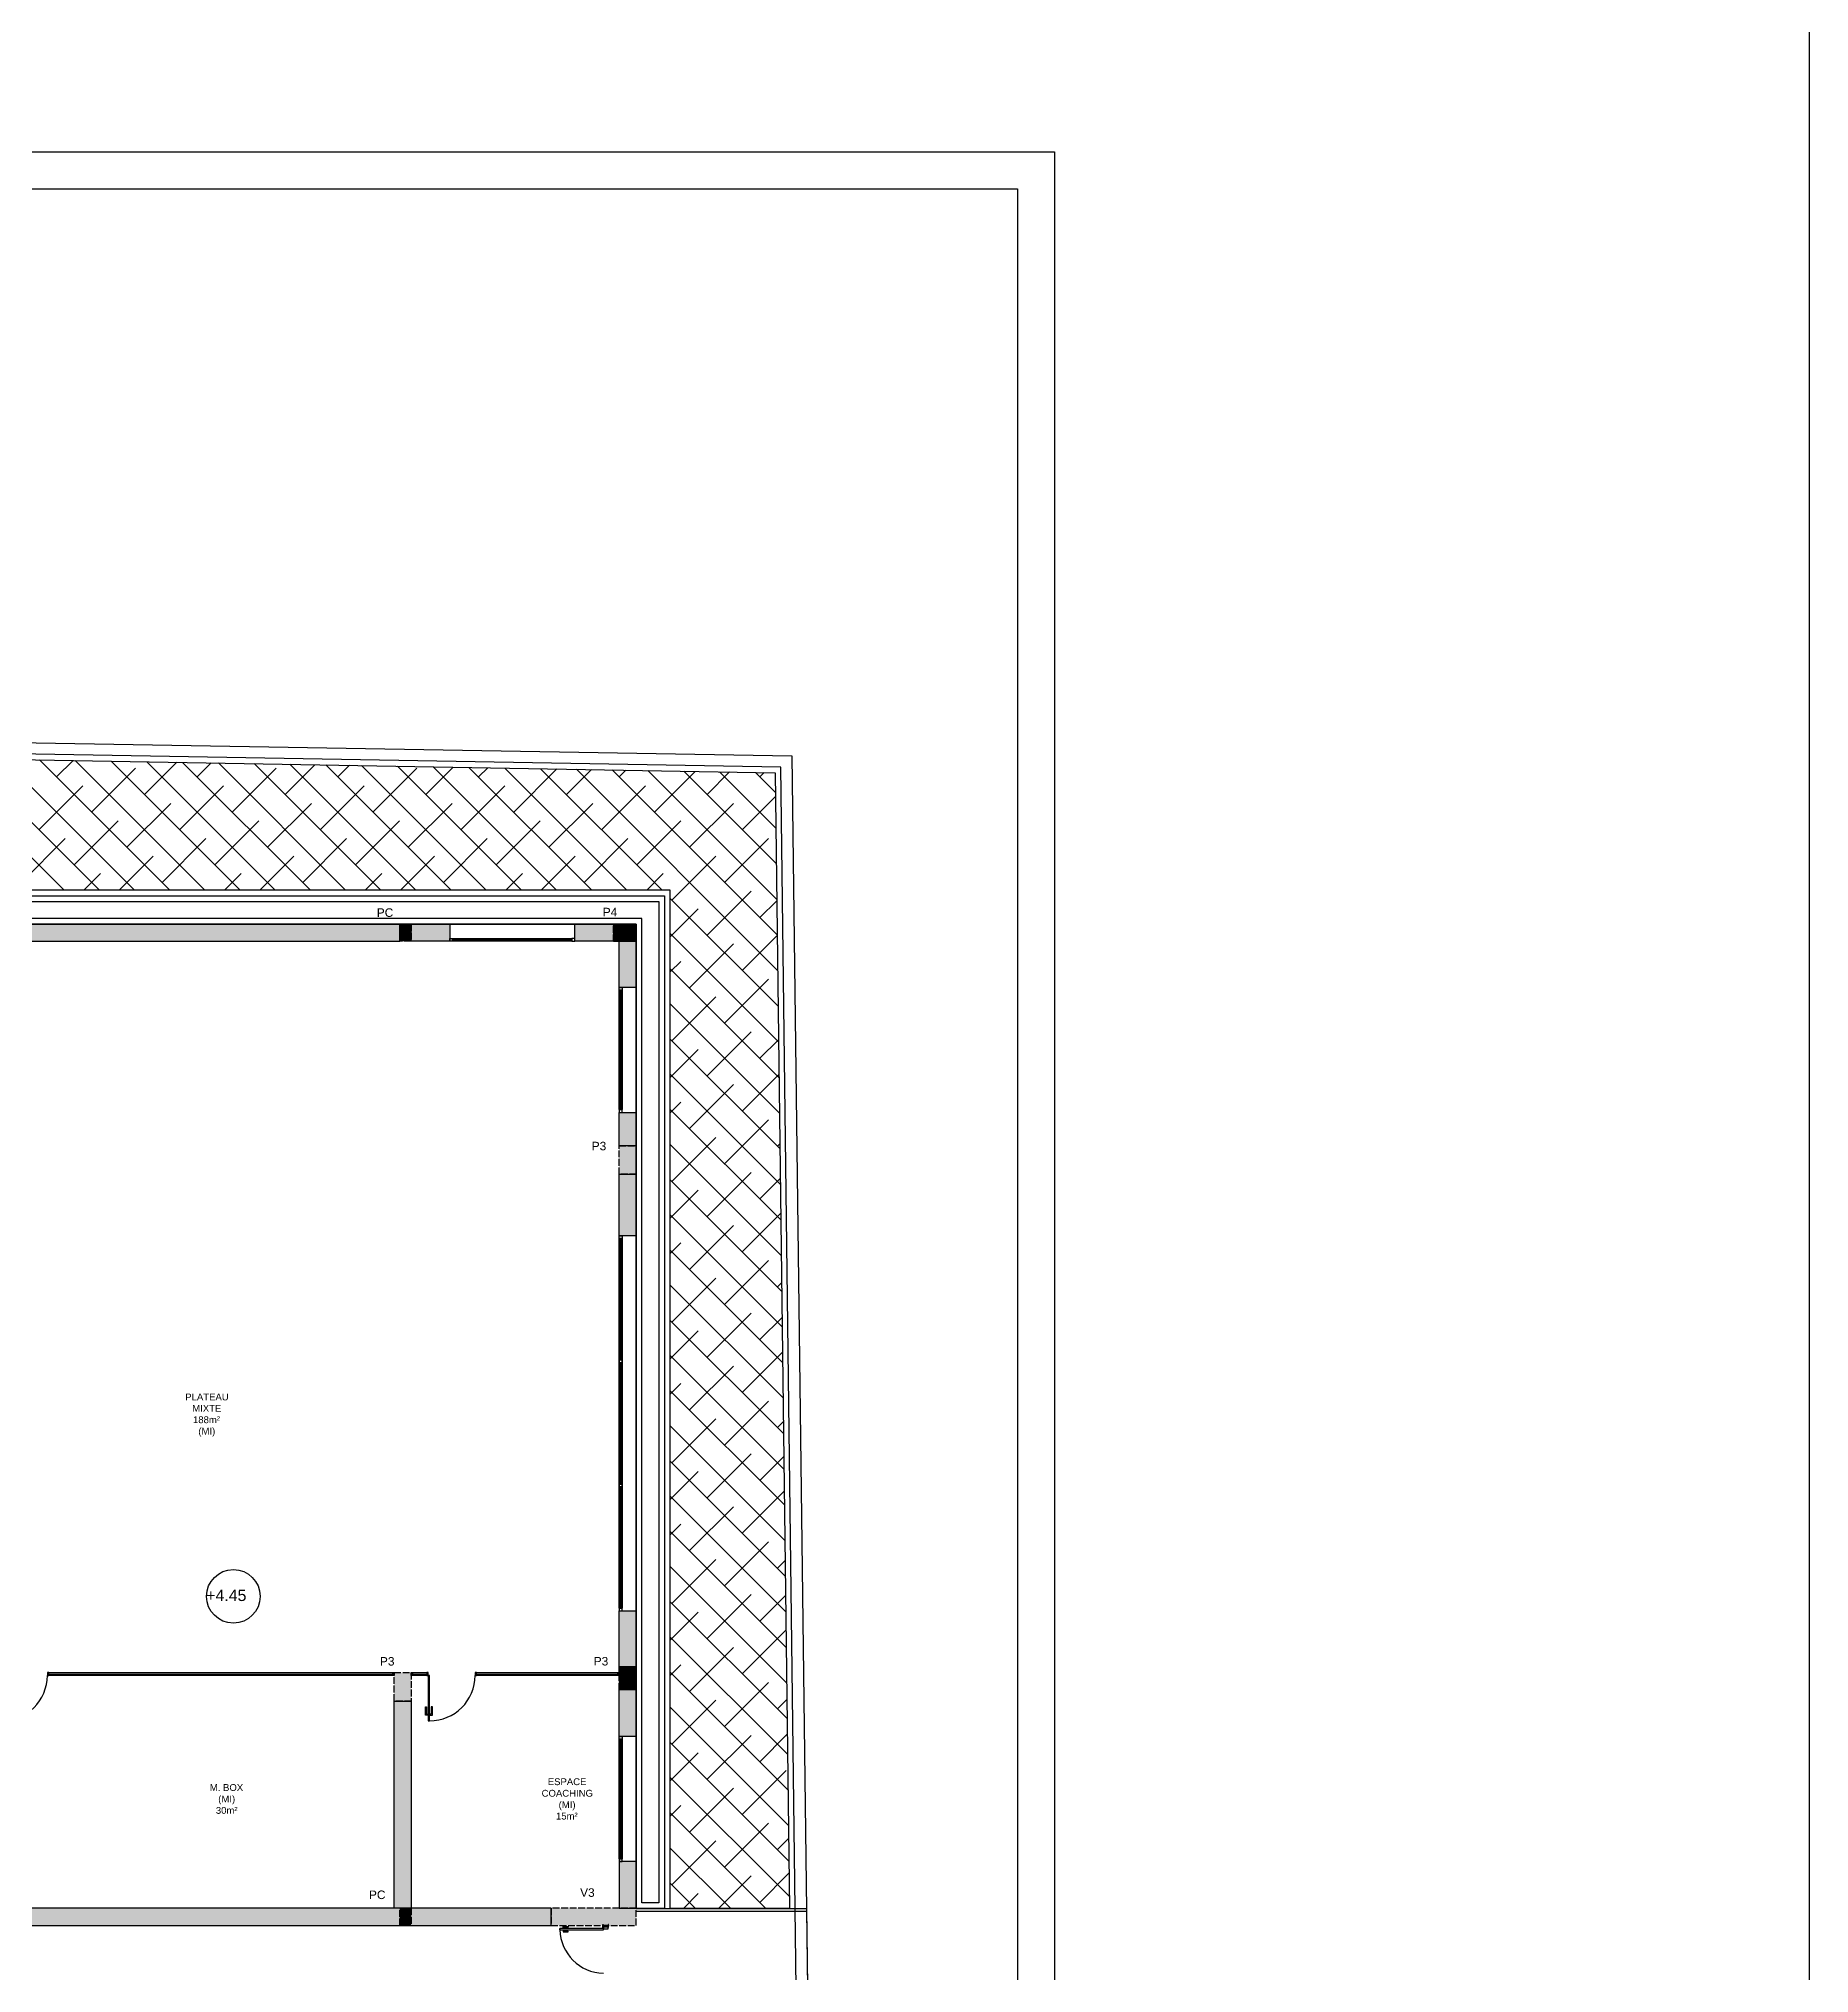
# Model space of a CAD drawing. Header units: millimetres. Extents: x 61345 to 69644, y 9491 to 29385.
# Drawn here: x 66529 to 69644, y 16557 to 19960 of the extents above; entities that cross this region are included whole.
import ezdxf

# ---------------------------------------------------------------- set-up
doc = ezdxf.new("R2010")
doc.units = ezdxf.units.MM
doc.linetypes.add('ACAD_ISO02W100', pattern=[15, 12, -3])
doc.linetypes.add('DASHED2', pattern=[0.375, 0.25, -0.125])
doc.layers.add('Plan Archi', color=8, linetype='Continuous')
doc.styles.add('ARIAL', font='arial.ttf')
doc.styles.get("Standard").update_dxf_attribs({"font": 'arial.ttf'})

msp = doc.modelspace()

# ---------------------------------------------------------------- hatches: boundary and pattern name
at = {"layer": 'Plan Archi'}
h = msp.add_hatch(color=256, dxfattribs=at)
h.dxf.hatch_style = 1
h.paths.add_polyline_path([(66431.6, 18402.3), (66431.6, 18372.3), (67164.1, 18372.3), (67164.1, 18402.3)])
at = {"layer": 'Plan Archi', "linetype": 'ACAD_ISO02W100'}
for points in [[(67164.1, 18402.3), (67184.1, 18402.3), (67184.1, 18372.3), (67164.1, 18372.3)], [(67540.1, 18402.3), (67580.1, 18402.3), (67580.1, 18372.3), (67540.1, 18372.3)], [(67580.1, 18012.4), (67580.1, 17962.4), (67550.1, 17962.4), (67550.1, 18012.4)], [(67184.2, 17085.8), (67184.2, 17035.8), (67154.2, 17035.8), (67154.2, 17085.8)], [(67580.1, 17095.8), (67580.1, 17055.8), (67550.1, 17055.8), (67550.1, 17095.8)], [(67164.1, 16670.9), (67184.1, 16670.9), (67184.1, 16641.1), (67164.1, 16641.1)]]:
    msp.add_hatch(color=256, dxfattribs=at).paths.add_polyline_path(points)
at = {"layer": 'Plan Archi'}
h = msp.add_hatch(color=256, dxfattribs=at)
h.dxf.hatch_style = 1
h.paths.add_polyline_path([(67184.1, 18372.3), (67184.1, 18402.3), (67252.1, 18402.3), (67252.1, 18372.3)])
h = msp.add_hatch(color=256, dxfattribs=at)
h.dxf.hatch_style = 1
h.paths.add_polyline_path([(67472.1, 18372.3), (67472.1, 18402.3), (67540.1, 18402.3), (67540.1, 18372.3)])
at = {"layer": 'Plan Archi', "linetype": 'ACAD_ISO02W100'}
h = msp.add_hatch(color=256, dxfattribs=at)
h.dxf.hatch_style = 1
h.paths.add_polyline_path([(67580.1, 18402.3), (67540.1, 18402.3), (67540.1, 18372.3), (67580.1, 18372.3)])
at = {"layer": 'Plan Archi'}
h = msp.add_hatch(color=256, dxfattribs=at)
h.dxf.hatch_style = 1
h.paths.add_polyline_path([(67550.1, 18291.2), (67550.1, 18372.3), (67580.1, 18372.3), (67580.1, 18291.2)])
h = msp.add_hatch(color=256, dxfattribs=at)
h.dxf.hatch_style = 1
h.paths.add_polyline_path([(67550.1, 18012.4), (67550.1, 18071.2), (67580.1, 18071.2), (67580.1, 18012.4)])
h = msp.add_hatch(color=256, dxfattribs=at)
h.dxf.hatch_style = 1
h.paths.add_polyline_path([(67550.1, 17854.2), (67550.1, 17962.4), (67580.1, 17962.4), (67580.1, 17854.2)])
h = msp.add_hatch(color=256, dxfattribs=at)
h.dxf.hatch_style = 1
h.paths.add_polyline_path([(67550.1, 17095.8), (67550.1, 17194.2), (67580.1, 17194.2), (67580.1, 17095.8)])
h = msp.add_hatch(color=256, dxfattribs=at)
h.dxf.hatch_style = 1
h.paths.add_polyline_path([(67550.1, 16973.4), (67550.1, 17055.8), (67580.1, 17055.8), (67580.1, 16973.4)])
h = msp.add_hatch(color=256, dxfattribs=at)
h.dxf.hatch_style = 1
h.paths.add_polyline_path([(67154.2, 17035.8), (67184.2, 17035.8), (67184.2, 16671.1), (67154.2, 16671.1)])
h = msp.add_hatch(color=256, dxfattribs=at)
h.dxf.hatch_style = 1
h.paths.add_polyline_path([(67550.1, 16753.4), (67550.1, 16671.1), (67580.1, 16671.1), (67580.1, 16753.4)])
h = msp.add_hatch(color=256, dxfattribs=at)
h.dxf.hatch_style = 1
h.paths.add_polyline_path([(67430.3, 16671.1), (66431.6, 16671.1), (66431.6, 16641.1), (67430.3, 16641.1)])
at = {"layer": 'Plan Archi', "linetype": 'ACAD_ISO02W100'}
h = msp.add_hatch(color=256, dxfattribs=at)
h.dxf.hatch_style = 1
h.paths.add_polyline_path([(67580.1, 16671.1), (67430.3, 16671.1), (67430.3, 16641.1), (67580.1, 16641.1)])

# ---------------------------------------------------------------- linework, layer by layer
at = {"color": 3, "linetype": 'ByBlock'}
msp.add_lwpolyline([(69644, 9491.3), (61345, 9491.3), (61345, 29385.2), (69644, 29385.2)], close=True, dxfattribs=at)
msp.add_lwpolyline([(68315.8, 19761.3), (68315.8, 15770.3), (62725.8, 15770.3), (62725.8, 19761.3)], close=True)
msp.add_lwpolyline([(62790.8, 16151.3), (62790.8, 19696.3), (68250.8, 19696.3), (68250.8, 16151.3)])
at = {"layer": 'Plan Archi', "color": 0}
for p, q in [((67834.3, 18678.6), (65318.9, 18722.8)), ((65338.5, 18742.5), (67854.1, 18698.3)), ((67854.1, 18698.3), (67883.9, 16340.9)), ((67863.9, 16340.9), (67834.3, 18678.6))]:
    msp.add_line(p, q, dxfattribs=at)
at = {"layer": 'Plan Archi'}
for p, q in [((65309.1, 18713), (67824.4, 18668.8)), ((66341.2, 18694.8), (66573.7, 18462.3)), ((66404.1, 18693.7), (66635.6, 18462.3)), ((66467.1, 18692.6), (66697.5, 18462.3)), ((66530.1, 18691.5), (66759.3, 18462.3)), ((66560.2, 18661.5), (66589.2, 18690.5)), ((66593.1, 18690.4), (66821.2, 18462.3)), ((66656.1, 18689.3), (66883.1, 18462.3)), ((66714.9, 18630.5), (66771.6, 18687.3)), ((66719, 18688.2), (66944.9, 18462.3)), ((66782, 18687.1), (67006.8, 18462.3)), ((66807.7, 18661.5), (66832.4, 18686.2)), ((66845, 18686), (67068.7, 18462.3)), ((66908, 18684.9), (67130.6, 18462.3)), ((66622, 18599.6), (66699.4, 18676.9)), ((66869.5, 18599.6), (66946.9, 18676.9)), ((66962.3, 18630.5), (67014.8, 18683)), ((66970.9, 18683.8), (67192.4, 18462.3)), ((67033.9, 18682.7), (67254.3, 18462.3)), ((67055.2, 18661.5), (67075.6, 18681.9)), ((67096.9, 18681.6), (67316.2, 18462.3)), ((67117, 18599.6), (67194.4, 18676.9)), ((67159.9, 18680.5), (67378, 18462.3)), ((67209.8, 18630.5), (67258.1, 18678.7)), ((67222.9, 18679.4), (67439.9, 18462.3)), ((67285.8, 18678.3), (67501.8, 18462.3)), ((67302.6, 18661.5), (67318.9, 18677.7)), ((67348.8, 18677.1), (67563.7, 18462.3)), ((67364.5, 18599.6), (67440.5, 18675.5)), ((67411.8, 18676), (67625.5, 18462.3)), ((67457.3, 18630.5), (67501.3, 18674.5)), ((67474.8, 18674.9), (67828.8, 18320.9)), ((67537.7, 18673.8), (67828, 18383.5)), ((67550.1, 18661.5), (67562.1, 18673.4)), ((67600.7, 18672.7), (67827.2, 18446.2)), ((67612, 18599.6), (67683.7, 18671.3)), ((67663.7, 18671.6), (67826.5, 18508.9)), ((67704.8, 18630.5), (67744.5, 18670.2)), ((67726.7, 18670.5), (67825.7, 18571.5)), ((67789.7, 18669.4), (67824.9, 18634.2)), ((67797.6, 18661.5), (67805.3, 18669.1)), ((67824.4, 18668.8), (67849.7, 16670.9)), ((66529.2, 18568.6), (66606.6, 18646)), ((66776.7, 18568.6), (66854.1, 18646)), ((67024.2, 18568.6), (67101.6, 18646)), ((67271.7, 18568.6), (67349, 18646)), ((67519.2, 18568.6), (67596.5, 18646)), ((67766.7, 18568.6), (67825, 18626.9)), ((66591.1, 18506.8), (66668.5, 18584.1)), ((66683.9, 18537.7), (66761.3, 18615)), ((66838.6, 18506.8), (66915.9, 18584.1)), ((66931.4, 18537.7), (67008.7, 18615)), ((67086.1, 18506.8), (67163.4, 18584.1)), ((67178.9, 18537.7), (67256.2, 18615)), ((67333.6, 18506.8), (67410.9, 18584.1)), ((67426.4, 18537.7), (67503.7, 18615)), ((67581.1, 18506.8), (67658.4, 18584.1)), ((67673.9, 18537.7), (67751.2, 18615)), ((66498.3, 18475.8), (66575.6, 18553.2)), ((66745.8, 18475.8), (66823.1, 18553.2)), ((66993.3, 18475.8), (67070.6, 18553.2)), ((67240.8, 18475.8), (67318.1, 18553.2)), ((67488.3, 18475.8), (67565.6, 18553.2)), ((67735.7, 18475.8), (67813.1, 18553.2)), ((66670.4, 18462.3), (66730.3, 18522.2)), ((66917.9, 18462.3), (66977.8, 18522.2)), ((67165.4, 18462.3), (67225.3, 18522.2)), ((67412.8, 18462.3), (67472.8, 18522.2)), ((67642.9, 18444.9), (67720.3, 18522.2)), ((66608.5, 18462.3), (66637.5, 18491.3)), ((66856, 18462.3), (66885, 18491.3)), ((67103.5, 18462.3), (67132.5, 18491.3)), ((67351, 18462.3), (67380, 18491.3)), ((67598.5, 18462.3), (67627.5, 18491.3)), ((67640.1, 18462.3), (65174.2, 18462.3)), ((65174.2, 18452.3), (67630.1, 18452.3)), ((67630.1, 18452.3), (67630.1, 16670.9)), ((67640.1, 16670.9), (67640.1, 18462.3)), ((67640.1, 18447.8), (67829.6, 18258.2)), ((67704.8, 18383), (67782.1, 18460.4)), ((65184.2, 18442.3), (67620.1, 18442.3)), ((67620.1, 18442.3), (67620.1, 16680.9)), ((67640.1, 18380.2), (67689.3, 18429.4)), ((67797.6, 18414), (67827.3, 18443.6)), ((67580.1, 18402.3), (65174.2, 18402.3)), ((67590.1, 18412.3), (65184.2, 18412.3)), ((67164.1, 18402.3), (66431.6, 18402.3)), ((67164.1, 18372.3), (67164.1, 18402.3)), ((67184.1, 18372.3), (67184.1, 18402.3)), ((67184.1, 18402.3), (67252.1, 18402.3)), ((67252.1, 18402.3), (67252.1, 18372.3)), ((67472.1, 18402.3), (67252.1, 18402.3)), ((67472.1, 18372.3), (67472.1, 18402.3)), ((67472.1, 18402.3), (67540.1, 18402.3)), ((67540.1, 18402.3), (67540.1, 18372.3)), ((67580.1, 16670.9), (67580.1, 18402.3)), ((67590.1, 16680.9), (67590.1, 18412.3)), ((67640.1, 18385.9), (67830.4, 18195.5)), ((67766.7, 18321.2), (67828.1, 18382.5)), ((66431.6, 18372.3), (67164.1, 18372.3)), ((67252.1, 18372.3), (67184.1, 18372.3)), ((67252.1, 18377.3), (67257.1, 18377.3)), ((67252.1, 18372.3), (67252.1, 18377.3)), ((67257.1, 18372.3), (67252.1, 18372.3)), ((67257.1, 18377.3), (67467.1, 18377.3)), ((67257.1, 18377.3), (67257.1, 18372.3)), ((67257.1, 18376), (67258.6, 18376)), ((67257.1, 18373.5), (67257.1, 18376)), ((67258.6, 18373.5), (67257.1, 18373.5)), ((67467.1, 18372.3), (67257.1, 18372.3)), ((67258.6, 18376), (67258.6, 18373.5)), ((67258.6, 18374.3), (67258.6, 18375.3)), ((67258.6, 18375.3), (67465.6, 18375.3)), ((67465.6, 18374.3), (67258.6, 18374.3)), ((67467.1, 18376), (67465.6, 18376)), ((67465.6, 18376), (67465.6, 18373.5)), ((67465.6, 18375.3), (67465.6, 18374.3)), ((67465.6, 18373.5), (67467.1, 18373.5)), ((67472.1, 18377.3), (67467.1, 18377.3)), ((67467.1, 18377.3), (67467.1, 18372.3)), ((67467.1, 18373.5), (67467.1, 18376)), ((67467.1, 18372.3), (67472.1, 18372.3)), ((67472.1, 18372.3), (67472.1, 18377.3)), ((67540.1, 18372.3), (67472.1, 18372.3)), ((67550.1, 18291.2), (67550.1, 18372.3)), ((67550.1, 18372.3), (67580.1, 18372.3)), ((67580.1, 18372.3), (67580.1, 18291.2)), ((67673.9, 18290.2), (67751.2, 18367.6)), ((67640.1, 18318.3), (67658.4, 18336.6)), ((67640.1, 18324), (67831.2, 18132.9)), ((67580.1, 18291.2), (67550.1, 18291.2)), ((67550.1, 18286.2), (67550.1, 18291.2)), ((67550.1, 18291.2), (67555.1, 18291.2)), ((67550.1, 18076.2), (67550.1, 18286.2)), ((67555.1, 18286.2), (67550.1, 18286.2)), ((67551.3, 18284.7), (67551.3, 18286.2)), ((67551.3, 18286.2), (67553.8, 18286.2)), ((67553.8, 18284.7), (67551.3, 18284.7)), ((67552.1, 18077.7), (67552.1, 18284.7)), ((67552.1, 18284.7), (67553.1, 18284.7)), ((67553.1, 18284.7), (67553.1, 18077.7)), ((67553.8, 18286.2), (67553.8, 18284.7)), ((67555.1, 18291.2), (67555.1, 18286.2)), ((67555.1, 18286.2), (67555.1, 18076.2)), ((67580.1, 18071.2), (67580.1, 18291.2)), ((67735.7, 18228.3), (67813.1, 18305.7)), ((67640.1, 18262.1), (67832, 18070.2)), ((67642.9, 18197.4), (67720.3, 18274.8)), ((67828.5, 18259.3), (67829.6, 18260.3)), ((67704.8, 18135.5), (67782.1, 18212.9)), ((67640.1, 18200.3), (67832.8, 18007.5)), ((67640.1, 18132.7), (67689.3, 18181.9)), ((67797.6, 18166.5), (67830.4, 18199.2)), ((67640.1, 18138.4), (67833.6, 17944.9)), ((67673.9, 18042.7), (67751.2, 18120.1)), ((67766.7, 18073.7), (67831.1, 18138.1)), ((67555.1, 18076.2), (67550.1, 18076.2)), ((67550.1, 18076.2), (67550.1, 18071.2)), ((67553.8, 18077.7), (67551.3, 18077.7)), ((67551.3, 18077.7), (67551.3, 18076.2)), ((67551.3, 18076.2), (67553.8, 18076.2)), ((67553.1, 18077.7), (67552.1, 18077.7)), ((67553.8, 18076.2), (67553.8, 18077.7)), ((67555.1, 18071.2), (67555.1, 18076.2)), ((67640.1, 18070.8), (67658.4, 18089.1)), ((67640.1, 18076.5), (67834.4, 17882.2)), ((67550.1, 18012.4), (67550.1, 18071.2)), ((67550.1, 18071.2), (67580.1, 18071.2)), ((67550.1, 18071.2), (67555.1, 18071.2)), ((67580.1, 18071.2), (67580.1, 18012.4)), ((67735.7, 17980.9), (67813.1, 18058.2)), ((67580.1, 18012.4), (67550.1, 18012.4)), ((67640.1, 18014.6), (67835.2, 17819.5)), ((67642.9, 17949.9), (67720.3, 18027.3)), ((67828.5, 18011.8), (67832.7, 18015.9)), ((67550.1, 17854.2), (67550.1, 17962.4)), ((67550.1, 17962.4), (67580.1, 17962.4)), ((67580.1, 17962.4), (67580.1, 17854.2)), ((67640.1, 17952.8), (67836, 17756.9)), ((67704.8, 17888.1), (67782.1, 17965.4)), ((67797.6, 17919), (67833.5, 17954.8)), ((67640.1, 17885.2), (67689.3, 17934.5)), ((67640.1, 17890.9), (67836.8, 17694.2)), ((67673.9, 17795.2), (67751.2, 17872.6)), ((67766.7, 17826.2), (67834.2, 17893.7)), ((67580.1, 17854.2), (67550.1, 17854.2)), ((67550.1, 17849.2), (67550.1, 17854.2)), ((67550.1, 17854.2), (67555.1, 17854.2)), ((67550.1, 17635.9), (67550.1, 17849.2)), ((67555.1, 17849.2), (67550.1, 17849.2)), ((67551.3, 17847.7), (67551.3, 17849.2)), ((67551.3, 17849.2), (67553.8, 17849.2)), ((67553.8, 17847.7), (67551.3, 17847.7)), ((67552.1, 17637.4), (67552.1, 17847.7)), ((67552.1, 17847.7), (67553.1, 17847.7)), ((67553.1, 17847.7), (67553.1, 17637.4)), ((67553.8, 17849.2), (67553.8, 17847.7)), ((67555.1, 17854.2), (67555.1, 17849.2)), ((67555.1, 17849.2), (67555.1, 17635.9)), ((67580.1, 17630.9), (67580.1, 17854.2)), ((67640.1, 17823.3), (67658.4, 17841.6)), ((67640.1, 17829), (67837.6, 17631.6)), ((67735.7, 17733.4), (67813.1, 17810.7)), ((67640.1, 17767.2), (67838.4, 17568.9)), ((67642.9, 17702.4), (67720.3, 17779.8)), ((67828.5, 17764.3), (67835.8, 17771.5)), ((67640.1, 17705.3), (67839.1, 17506.2)), ((67704.8, 17640.6), (67782.1, 17717.9)), ((67797.6, 17671.5), (67836.6, 17710.5)), ((67640.1, 17637.7), (67689.3, 17687)), ((67555.1, 17635.9), (67550.1, 17635.9)), ((67550.1, 17635.9), (67550.1, 17630.9)), ((67550.1, 17630.9), (67550.1, 17635.9)), ((67550.1, 17635.9), (67555.1, 17635.9)), ((67550.1, 17417.5), (67550.1, 17630.9)), ((67550.1, 17630.9), (67555.1, 17630.9)), ((67555.1, 17630.9), (67550.1, 17630.9)), ((67553.8, 17637.4), (67551.3, 17637.4)), ((67551.3, 17637.4), (67551.3, 17635.9)), ((67551.3, 17635.9), (67553.8, 17635.9)), ((67551.3, 17629.4), (67551.3, 17630.9)), ((67551.3, 17630.9), (67553.8, 17630.9)), ((67553.1, 17637.4), (67552.1, 17637.4)), ((67553.8, 17635.9), (67553.8, 17637.4)), ((67553.8, 17630.9), (67553.8, 17629.4)), ((67555.1, 17630.9), (67555.1, 17635.9)), ((67555.1, 17635.9), (67555.1, 17630.9)), ((67555.1, 17630.9), (67555.1, 17417.5)), ((67580.1, 17412.5), (67580.1, 17635.9)), ((67640.1, 17643.4), (67839.9, 17443.6)), ((67766.7, 17578.7), (67837.3, 17649.4)), ((67553.8, 17629.4), (67551.3, 17629.4)), ((67552.1, 17419), (67552.1, 17629.4)), ((67552.1, 17629.4), (67553.1, 17629.4)), ((67553.1, 17629.4), (67553.1, 17419)), ((67673.9, 17547.8), (67751.2, 17625.1)), ((67640.1, 17575.8), (67658.4, 17594.2)), ((67640.1, 17581.5), (67840.7, 17380.9)), ((67735.7, 17485.9), (67813.1, 17563.2)), ((67642.9, 17454.9), (67720.3, 17532.3)), ((67640.1, 17519.7), (67841.5, 17318.2)), ((67828.5, 17516.8), (67838.9, 17527.2)), ((67704.8, 17393.1), (67782.1, 17470.4)), ((67797.6, 17424), (67839.7, 17466.1)), ((67640.1, 17457.8), (67842.3, 17255.6)), ((67640.1, 17390.2), (67689.3, 17439.5)), ((67555.1, 17417.5), (67550.1, 17417.5)), ((67550.1, 17417.5), (67550.1, 17412.5)), ((67550.1, 17412.5), (67550.1, 17417.5)), ((67550.1, 17417.5), (67555.1, 17417.5)), ((67550.1, 17199.2), (67550.1, 17412.5)), ((67550.1, 17412.5), (67555.1, 17412.5)), ((67555.1, 17412.5), (67550.1, 17412.5)), ((67553.8, 17419), (67551.3, 17419)), ((67551.3, 17419), (67551.3, 17417.5)), ((67551.3, 17417.5), (67553.8, 17417.5)), ((67551.3, 17411), (67551.3, 17412.5)), ((67551.3, 17412.5), (67553.8, 17412.5)), ((67553.8, 17411), (67551.3, 17411)), ((67553.1, 17419), (67552.1, 17419)), ((67552.1, 17200.7), (67552.1, 17411)), ((67552.1, 17411), (67553.1, 17411)), ((67553.1, 17411), (67553.1, 17200.7)), ((67553.8, 17417.5), (67553.8, 17419)), ((67553.8, 17412.5), (67553.8, 17411)), ((67555.1, 17412.5), (67555.1, 17417.5)), ((67555.1, 17417.5), (67555.1, 17412.5)), ((67555.1, 17412.5), (67555.1, 17199.2)), ((67580.1, 17194.2), (67580.1, 17417.5)), ((67640.1, 17395.9), (67843.1, 17192.9)), ((67766.7, 17331.2), (67840.4, 17405)), ((67673.9, 17300.3), (67751.2, 17377.6)), ((67640.1, 17328.4), (67658.4, 17346.7)), ((67640.1, 17334.1), (67843.9, 17130.2)), ((67735.7, 17238.4), (67813.1, 17315.7)), ((67640.1, 17272.2), (67844.7, 17067.6)), ((67642.9, 17207.5), (67720.3, 17284.8)), ((67828.5, 17269.3), (67842, 17282.8)), ((67704.8, 17145.6), (67782.1, 17222.9)), ((67797.6, 17176.5), (67842.7, 17221.7)), ((67555.1, 17199.2), (67550.1, 17199.2)), ((67550.1, 17199.2), (67550.1, 17194.2)), ((67550.1, 17095.8), (67550.1, 17194.2)), ((67550.1, 17194.2), (67580.1, 17194.2)), ((67550.1, 17194.2), (67555.1, 17194.2)), ((67553.8, 17200.7), (67551.3, 17200.7)), ((67551.3, 17200.7), (67551.3, 17199.2)), ((67551.3, 17199.2), (67553.8, 17199.2)), ((67553.1, 17200.7), (67552.1, 17200.7)), ((67553.8, 17199.2), (67553.8, 17200.7)), ((67555.1, 17194.2), (67555.1, 17199.2)), ((67580.1, 17194.2), (67580.1, 17095.8)), ((67640.1, 17210.3), (67845.5, 17004.9)), ((67640.1, 17142.7), (67689.3, 17192)), ((67766.7, 17083.7), (67843.5, 17160.6)), ((67640.1, 17148.4), (67846.3, 16942.2)), ((67673.9, 17052.8), (67751.2, 17130.1)), ((66546.6, 17085.8), (66544.1, 17085.8)), ((66544.1, 17085.8), (66544.1, 17080.8)), ((66546.6, 17085.8), (67151.7, 17085.8)), ((66546.6, 17080.8), (66546.6, 17085.8)), ((66546.6, 17080.8), (66546.6, 17085.8)), ((67151.7, 17085.8), (67151.7, 17080.8)), ((67151.7, 17085.8), (67154.2, 17085.8)), ((67151.7, 17080.8), (67151.7, 17085.8)), ((67154.2, 17085.8), (67154.2, 17080.8)), ((67184.1, 17085.8), (67186.6, 17085.8)), ((67184.1, 17080.8), (67184.1, 17085.8)), ((67186.6, 17085.8), (67211.6, 17085.8)), ((67186.6, 17080.8), (67186.6, 17085.8)), ((67186.6, 17085.8), (67186.6, 17080.8)), ((67211.6, 17085.8), (67211.6, 17080.8)), ((67214.1, 17085.8), (67211.6, 17085.8)), ((67211.6, 17085.8), (67211.6, 17080.8)), ((67214.1, 17080.8), (67214.1, 17085.8)), ((67299.1, 17085.8), (67296.6, 17085.8)), ((67296.6, 17085.8), (67296.6, 17080.8)), ((67299.1, 17085.8), (67547.6, 17085.8)), ((67299.1, 17080.8), (67299.1, 17085.8)), ((67299.1, 17080.8), (67299.1, 17085.8)), ((67547.6, 17085.8), (67547.6, 17080.8)), ((67547.6, 17085.8), (67550.1, 17085.8)), ((67547.6, 17080.8), (67547.6, 17085.8)), ((67580.1, 17095.8), (67550.1, 17095.8)), ((67550.1, 17085.8), (67550.1, 17080.8)), ((67640.1, 17080.9), (67658.4, 17099.2)), ((67640.1, 17086.6), (67847.1, 16879.6)), ((66544.1, 17080.8), (66546.6, 17080.8)), ((66546.6, 17083.3), (67151.7, 17083.3)), ((67151.7, 17080.8), (66546.6, 17080.8)), ((67154.2, 17080.8), (67151.7, 17080.8)), ((67186.6, 17080.8), (67184.1, 17080.8)), ((67186.6, 17083.3), (67211.6, 17083.3)), ((67211.6, 17080.8), (67186.6, 17080.8)), ((67211.6, 17080.8), (67214.1, 17080.8)), ((67216.6, 17080.8), (67214.1, 17080.8)), ((67214.1, 17080.8), (67214.1, 17000.8)), ((67216.6, 17000.8), (67216.6, 17080.8)), ((67296.6, 17080.8), (67299.1, 17080.8)), ((67299.1, 17083.3), (67547.6, 17083.3)), ((67547.6, 17080.8), (67299.1, 17080.8)), ((67550.1, 17080.8), (67547.6, 17080.8)), ((67550.1, 16973.4), (67550.1, 17055.8)), ((67550.1, 17055.8), (67580.1, 17055.8)), ((67580.1, 17055.8), (67580.1, 16973.4)), ((67735.7, 16990.9), (67813.1, 17068.3)), ((67154.2, 17035.8), (67184.2, 17035.8)), ((67154.2, 16671.1), (67154.2, 17035.8)), ((67184.2, 17035.8), (67184.2, 16671.1)), ((67209.1, 17010.8), (67209.1, 17025.8)), ((67209.1, 17025.8), (67211.1, 17025.8)), ((67211.1, 17025.8), (67211.1, 17012.8)), ((67221.6, 17025.8), (67219.6, 17025.8)), ((67219.6, 17025.8), (67219.6, 17012.8)), ((67221.6, 17010.8), (67221.6, 17025.8)), ((67640.1, 17024.7), (67847.9, 16816.9)), ((67642.9, 16960), (67720.3, 17037.3)), ((67828.5, 17021.8), (67845.1, 17038.4)), ((67214.1, 17010.8), (67209.1, 17010.8)), ((67211.1, 17012.8), (67214.1, 17012.8)), ((67214.1, 17000.8), (67216.6, 17000.8)), ((67219.6, 17012.8), (67216.6, 17012.8)), ((67216.6, 17010.8), (67221.6, 17010.8)), ((67580.1, 16973.4), (67550.1, 16973.4)), ((67550.1, 16968.4), (67550.1, 16973.4)), ((67550.1, 16973.4), (67555.1, 16973.4)), ((67550.1, 16758.4), (67550.1, 16968.4)), ((67555.1, 16968.4), (67550.1, 16968.4)), ((67551.3, 16966.9), (67551.3, 16968.4)), ((67551.3, 16968.4), (67553.8, 16968.4)), ((67553.8, 16966.9), (67551.3, 16966.9)), ((67552.1, 16759.9), (67552.1, 16966.9)), ((67552.1, 16966.9), (67553.1, 16966.9)), ((67553.1, 16966.9), (67553.1, 16759.9)), ((67553.8, 16968.4), (67553.8, 16966.9)), ((67555.1, 16973.4), (67555.1, 16968.4)), ((67555.1, 16968.4), (67555.1, 16758.4)), ((67580.1, 16753.4), (67580.1, 16973.4)), ((67640.1, 16962.8), (67848.7, 16754.2)), ((67704.8, 16898.1), (67782.1, 16975.4)), ((67797.6, 16929), (67845.8, 16977.3)), ((67640.1, 16895.2), (67689.3, 16944.5)), ((67640.1, 16901), (67849.5, 16691.6)), ((67673.9, 16805.3), (67751.2, 16882.6)), ((67766.7, 16836.2), (67844, 16913.6)), ((67640.1, 16833.4), (67658.4, 16851.7)), ((67640.1, 16839.1), (67808.3, 16670.9)), ((67735.7, 16743.4), (67813.1, 16820.8)), ((67642.9, 16712.5), (67720.3, 16789.8)), ((67828.5, 16774.4), (67848.2, 16794)), ((67555.1, 16758.4), (67550.1, 16758.4)), ((67550.1, 16758.4), (67550.1, 16753.4)), ((67550.1, 16753.4), (67550.1, 16671.1)), ((67580.1, 16753.4), (67550.1, 16753.4)), ((67550.1, 16753.4), (67555.1, 16753.4)), ((67553.8, 16759.9), (67551.3, 16759.9)), ((67551.3, 16759.9), (67551.3, 16758.4)), ((67551.3, 16758.4), (67553.8, 16758.4)), ((67553.1, 16759.9), (67552.1, 16759.9)), ((67553.8, 16758.4), (67553.8, 16759.9)), ((67555.1, 16753.4), (67555.1, 16758.4)), ((67580.1, 16671.1), (67580.1, 16753.4)), ((67640.1, 16777.2), (67746.4, 16670.9)), ((67640.1, 16715.3), (67684.5, 16670.9)), ((67725.1, 16670.9), (67782.1, 16728)), ((67797.6, 16681.6), (67848.9, 16732.9)), ((67620.1, 16680.9), (67590.1, 16680.9)), ((67663.2, 16670.9), (67689.3, 16697)), ((67430.3, 16671.1), (66431.6, 16671.1)), ((67184.2, 16671.1), (67154.2, 16671.1)), ((67430.3, 16641.1), (67430.3, 16671.1)), ((67550.1, 16671.1), (67580.1, 16671.1)), ((67630.1, 16670.9), (67580.1, 16670.9)), ((67849.7, 16670.9), (67640.1, 16670.9)), ((66431.6, 16641.1), (67430.3, 16641.1)), ((67522.3, 16635.5), (67445.8, 16635.5)), ((67445.8, 16635.5), (67445.8, 16633.3)), ((67445.8, 16633.3), (67445.8, 16635.5)), ((67445.8, 16633.3), (67522.3, 16633.3)), ((67451.5, 16638.9), (67460.6, 16638.9)), ((67451.5, 16635.6), (67451.5, 16638.9)), ((67451.5, 16633.1), (67451.5, 16629.9)), ((67451.5, 16629.9), (67460.6, 16629.9)), ((67460.6, 16637.7), (67452.4, 16637.7)), ((67452.4, 16637.7), (67452.4, 16635.6)), ((67452.4, 16631.1), (67452.4, 16633.2)), ((67460.6, 16631.1), (67452.4, 16631.1)), ((67460.6, 16638.9), (67460.6, 16637.7)), ((67460.6, 16629.9), (67460.6, 16631.1)), ((67521.4, 16637.2), (67521.4, 16642.5)), ((67521.4, 16642.5), (67522.2, 16642.5)), ((67522.2, 16637.2), (67521.4, 16637.2)), ((67522.2, 16642.5), (67522.2, 16637.2)), ((67530.6, 16641.1), (67522.3, 16641.1)), ((67522.3, 16641.1), (67522.3, 16635.2)), ((67522.3, 16640.9), (67522.3, 16637.3)), ((67522.3, 16638.3), (67530.6, 16638.3)), ((67530.6, 16638), (67522.3, 16638)), ((67522.3, 16638), (67522.3, 16635.2)), ((67522.3, 16633.3), (67522.3, 16635.5)), ((67522.3, 16635.2), (67530.6, 16635.2)), ((67530.6, 16638.3), (67530.6, 16641.1)), ((67530.6, 16635.2), (67530.6, 16638)), ((67531.5, 16642.5), (67530.7, 16642.5)), ((67530.7, 16642.5), (67530.7, 16637.2)), ((67530.7, 16637.2), (67531.5, 16637.2)), ((67531.5, 16637.2), (67531.5, 16642.5))]:
    msp.add_line(p, q, dxfattribs=at)
at = {"layer": 'Plan Archi', "linetype": 'DASHED2'}
for p, q in [((65164.2, 18402.3), (67580.1, 18402.3)), ((67580.1, 18402.3), (67580.1, 16670.9)), ((67580.1, 16670.9), (67879.7, 16670.9)), ((67580.1, 16665.9), (67879.7, 16665.9)), ((67879.7, 16670.9), (67883.9, 16340.9))]:
    msp.add_line(p, q, dxfattribs=at)
at = {"layer": 'Plan Archi', "linetype": 'ACAD_ISO02W100'}
for p, q in [((67164.1, 18402.3), (67184.1, 18402.3)), ((67164.1, 18372.3), (67164.1, 18402.3)), ((67184.1, 18402.3), (67184.1, 18372.3)), ((67580.1, 18402.3), (67540.1, 18402.3)), ((67540.1, 18402.3), (67540.1, 18372.3)), ((67540.1, 18402.3), (67580.1, 18402.3)), ((67540.1, 18372.3), (67540.1, 18402.3)), ((67580.1, 18372.3), (67580.1, 18402.3)), ((67580.1, 18402.3), (67580.1, 18372.3)), ((67184.1, 18372.3), (67164.1, 18372.3)), ((67540.1, 18372.3), (67580.1, 18372.3)), ((67580.1, 18372.3), (67540.1, 18372.3)), ((67550.1, 17962.4), (67550.1, 18012.4)), ((67550.1, 18012.4), (67580.1, 18012.4)), ((67580.1, 18012.4), (67580.1, 17962.4)), ((67580.1, 17962.4), (67550.1, 17962.4)), ((67154.2, 17035.8), (67154.2, 17085.8)), ((67154.2, 17085.8), (67184.2, 17085.8)), ((67184.2, 17085.8), (67184.2, 17035.8)), ((67550.1, 17055.8), (67550.1, 17095.8)), ((67550.1, 17095.8), (67580.1, 17095.8)), ((67580.1, 17095.8), (67580.1, 17055.8)), ((67580.1, 17055.8), (67550.1, 17055.8)), ((67580.2, 17055.8), (67550.2, 17055.8)), ((67184.2, 17035.8), (67154.2, 17035.8)), ((67164.1, 16670.9), (67184.1, 16670.9)), ((67164.1, 16641.1), (67164.1, 16670.9)), ((67184.1, 16670.9), (67184.1, 16641.1)), ((67580.1, 16671.1), (67430.3, 16671.1)), ((67430.3, 16671.1), (67430.3, 16641.1)), ((67580.1, 16641.1), (67580.1, 16671.1)), ((67184.1, 16641.1), (67164.1, 16641.1)), ((67430.3, 16641.1), (67580.1, 16641.1))]:
    msp.add_line(p, q, dxfattribs=at)
at = {"layer": 'Plan Archi'}
msp.add_circle((66871.3, 17219.9), 47.2, dxfattribs=at)
for centre, radius, start, end in [((66464.1, 17080.8), 80, 270, 0), ((67216.6, 17080.8), 80, 270, 0), ((67524.4, 16635.3), 78.6, 181.5216, 268.4858)]:
    msp.add_arc(centre, radius, start, end, dxfattribs=at)

# ---------------------------------------------------------------- texts
at = {"layer": 'Plan Archi', "linetype": 'ByBlock', "style": 'ARIAL'}
for s, p in [('PC', (67123.6, 18415.3)), ('P4', (67521.2, 18416.2)), ('P3', (67501.8, 18004.6)), ('P3', (67129.2, 17098.1)), ('P3', (67505.3, 17098.3)), ('PC', (67109.9, 16687.4)), ('V3', (67481.4, 16691.3))]:
    msp.add_text(s, height=15, dxfattribs=at).set_placement(p)
at = {"layer": 'Plan Archi', "linetype": 'ByBlock'}
for s, height, p in [('PLATEAU', 12, (66786.7, 17564.7)), ('MIXTE', 12, (66799, 17544.7)), ('188m²', 12, (66800.3, 17524.6)), ('(MI)', 12, (66809.7, 17504.4)), ('+4.45', 20, (66823.6, 17211.7)), ('M. BOX', 12, (66829.9, 16877.6)), ('ESPACE', 12, (67424.5, 16887.8)), ('30m²', 12, (66840.5, 16837.4)), ('(MI)', 12, (66844.7, 16857.4)), ('COACHING', 12, (67413.7, 16867.5)), ('(MI)', 12, (67443.6, 16847.3)), ('15m²', 12, (67438.9, 16827.3))]:
    msp.add_text(s, height=height, rotation=360, dxfattribs=at).set_placement(p)

doc.saveas('drawing.dxf')
